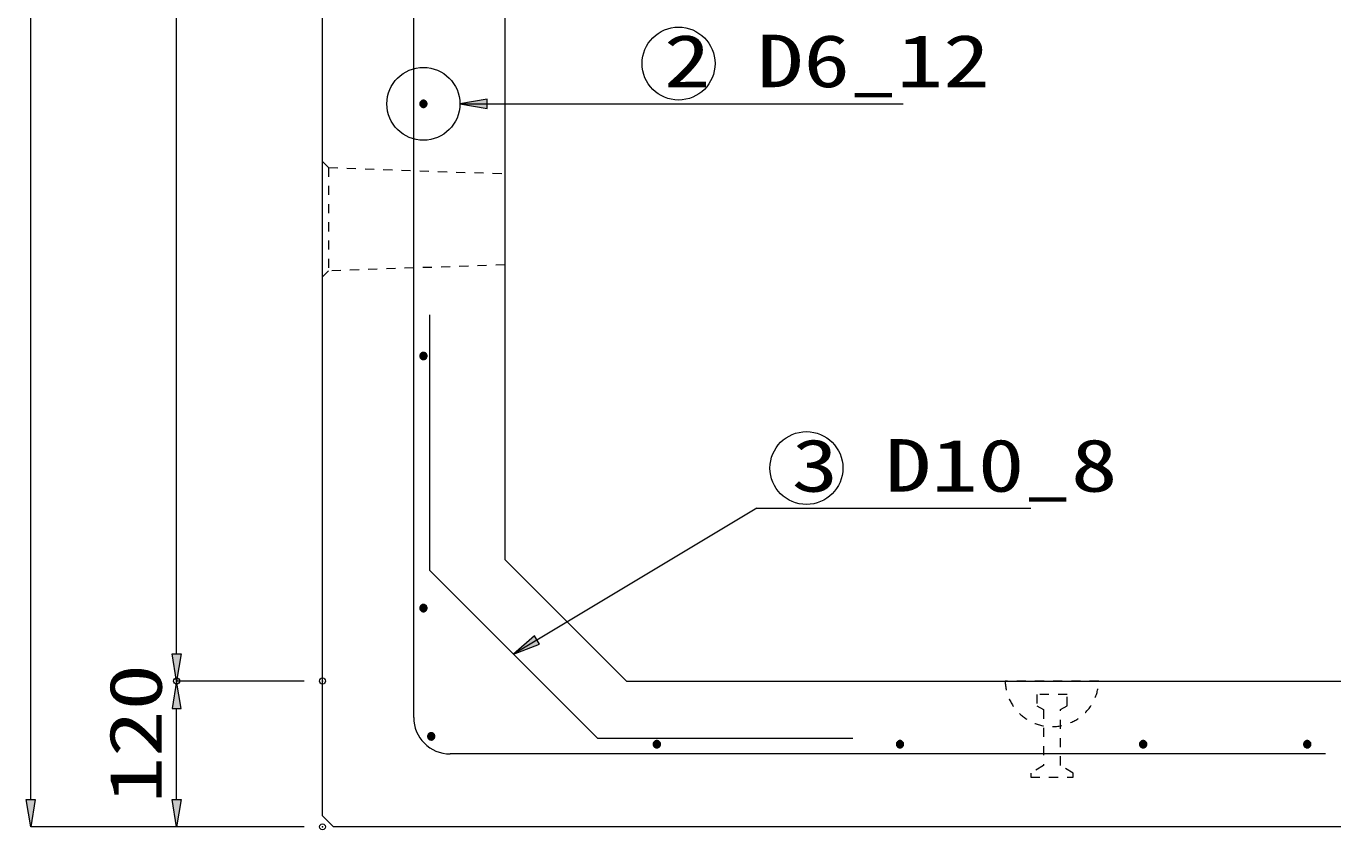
# Model space of a CAD drawing. Units: millimetres, scale not verified. Extents: x 0 to 6300, y 0 to 4455.
# Drawn here: x 4679 to 5754, y 812 to 1473 of the extents above; entities that cross this region are included whole.
import ezdxf
from ezdxf.enums import TextEntityAlignment as Align

# ---------------------------------------------------------------- set-up
doc = ezdxf.new("R2010")
doc.units = ezdxf.units.MM
doc.header["$LTSCALE"] = 10
doc.header["$PDMODE"] = 32
doc.header["$PDSIZE"] = 5
doc.linetypes.add('USER1', pattern=[1.5, 0.75, -0.75])
for name, color, linetype, lineweight in [('0_11', 7, 'USER1', 13), ('Defpoints_3', 7, 'Continuous', 13), ('S-1', 2, 'USER1', 13), ('S-2', 3, 'Continuous', 13), ('S-Dim', 1, 'Continuous', 13)]:
    doc.layers.add(name, color=color, linetype=linetype, lineweight=lineweight)
doc.styles.add('ＭＳ ゴシック', font='')
doc.styles.get('ＭＳ ゴシック').set_extended_font_data('MS Gothic')

# ---------------------------------------------------------------- blocks, each defined once
blk = doc.blocks.new('A$Cb643a5cb')
at = {"color": 2, "linetype": 'USER1', "lineweight": 13}
blk.add_line((77, 79), (0, 79), dxfattribs=at)
at = {"color": 4, "linetype": 'USER1', "lineweight": 13}
for p, q in [((51, 68), (26, 68)), ((26, 68), (26, 58.5)), ((51, 58.5), (51, 68)), ((26, 58.5), (31.5, 55.5)), ((31.5, 55.5), (31.5, 9.6)), ((45.5, 55.5), (51, 58.5)), ((45.5, 9.6), (45.5, 55.5)), ((31.5, 9.6), (21, 3.2)), ((21, 3.2), (21, 0)), ((21, 0), (56, 0)), ((56, 3.2), (45.5, 9.6)), ((56, 0), (56, 3.2))]:
    blk.add_line(p, q, dxfattribs=at)
at = {"color": 2, "linetype": 'USER1', "lineweight": 13}
blk.add_arc((38.5, 80), 38.5, 181.5077, 358.4923, dxfattribs=at)

msp = doc.modelspace()

# ---------------------------------------------------------------- hatches: boundary and pattern name
at = {"layer": 'S-2'}
for points in [[(5008.5, 1409.14), (5008.48, 1409.51), (5008.41, 1409.88), (5008.29, 1410.24), (5008.13, 1410.58), (5007.93, 1410.9), (5007.69, 1411.19), (5007.41, 1411.45), (5007.11, 1411.67), (5006.78, 1411.85), (5006.43, 1411.99), (5006.06, 1412.08), (5005.69, 1412.13), (5005.31, 1412.13), (5004.94, 1412.08), (5004.57, 1411.99), (5004.22, 1411.85), (5003.89, 1411.67), (5003.59, 1411.45), (5003.31, 1411.19), (5003.07, 1410.9), (5002.87, 1410.58), (5002.71, 1410.24), (5002.59, 1409.88), (5002.52, 1409.51), (5002.5, 1409.14), (5005.5, 1409.14)], [(5002.5, 1409.14), (5002.52, 1408.76), (5002.59, 1408.39), (5002.71, 1408.03), (5002.87, 1407.69), (5003.07, 1407.37), (5003.31, 1407.08), (5003.59, 1406.83), (5003.89, 1406.6), (5004.22, 1406.42), (5004.57, 1406.28), (5004.94, 1406.19), (5005.31, 1406.14), (5005.69, 1406.14), (5006.06, 1406.19), (5006.43, 1406.28), (5006.78, 1406.42), (5007.11, 1406.6), (5007.41, 1406.83), (5007.69, 1407.08), (5007.93, 1407.37), (5008.13, 1407.69), (5008.29, 1408.03), (5008.41, 1408.39), (5008.48, 1408.76), (5008.5, 1409.14), (5005.5, 1409.14)], [(5008.5, 1201.64), (5008.48, 1202.01), (5008.41, 1202.38), (5008.29, 1202.74), (5008.13, 1203.08), (5007.93, 1203.4), (5007.69, 1203.69), (5007.41, 1203.95), (5007.11, 1204.17), (5006.78, 1204.35), (5006.43, 1204.49), (5006.06, 1204.58), (5005.69, 1204.63), (5005.31, 1204.63), (5004.94, 1204.58), (5004.57, 1204.49), (5004.22, 1204.35), (5003.89, 1204.17), (5003.59, 1203.95), (5003.31, 1203.69), (5003.07, 1203.4), (5002.87, 1203.08), (5002.71, 1202.74), (5002.59, 1202.38), (5002.52, 1202.01), (5002.5, 1201.64), (5005.5, 1201.64)], [(5002.5, 1201.64), (5002.52, 1201.26), (5002.59, 1200.89), (5002.71, 1200.53), (5002.87, 1200.19), (5003.07, 1199.87), (5003.31, 1199.58), (5003.59, 1199.33), (5003.89, 1199.1), (5004.22, 1198.92), (5004.57, 1198.78), (5004.94, 1198.69), (5005.31, 1198.64), (5005.69, 1198.64), (5006.06, 1198.69), (5006.43, 1198.78), (5006.78, 1198.92), (5007.11, 1199.1), (5007.41, 1199.33), (5007.69, 1199.58), (5007.93, 1199.87), (5008.13, 1200.19), (5008.29, 1200.53), (5008.41, 1200.89), (5008.48, 1201.26), (5008.5, 1201.64), (5005.5, 1201.64)], [(5008.5, 994.14), (5008.48, 994.51), (5008.41, 994.88), (5008.29, 995.24), (5008.13, 995.58), (5007.93, 995.9), (5007.69, 996.19), (5007.41, 996.45), (5007.11, 996.67), (5006.78, 996.85), (5006.43, 996.99), (5006.06, 997.08), (5005.69, 997.13), (5005.31, 997.13), (5004.94, 997.08), (5004.57, 996.99), (5004.22, 996.85), (5003.89, 996.67), (5003.59, 996.45), (5003.31, 996.19), (5003.07, 995.9), (5002.87, 995.58), (5002.71, 995.24), (5002.59, 994.88), (5002.52, 994.51), (5002.5, 994.14), (5005.5, 994.14)], [(5002.5, 994.14), (5002.52, 993.76), (5002.59, 993.39), (5002.71, 993.03), (5002.87, 992.69), (5003.07, 992.37), (5003.31, 992.08), (5003.59, 991.83), (5003.89, 991.6), (5004.22, 991.42), (5004.57, 991.28), (5004.94, 991.19), (5005.31, 991.14), (5005.69, 991.14), (5006.06, 991.19), (5006.43, 991.28), (5006.78, 991.42), (5007.11, 991.6), (5007.41, 991.83), (5007.69, 992.08), (5007.93, 992.37), (5008.13, 992.69), (5008.29, 993.03), (5008.41, 993.39), (5008.48, 993.76), (5008.5, 994.14), (5005.5, 994.14)], [(5014.94, 888.58), (5014.92, 888.96), (5014.85, 889.33), (5014.73, 889.68), (5014.57, 890.03), (5014.37, 890.34), (5014.13, 890.63), (5013.86, 890.89), (5013.55, 891.11), (5013.22, 891.3), (5012.87, 891.43), (5012.51, 891.53), (5012.13, 891.57), (5011.76, 891.57), (5011.38, 891.53), (5011.02, 891.43), (5010.67, 891.3), (5010.34, 891.11), (5010.03, 890.89), (5009.76, 890.63), (5009.52, 890.34), (5009.31, 890.03), (5009.15, 889.68), (5009.04, 889.33), (5008.97, 888.96), (5008.94, 888.58), (5011.94, 888.58)], [(5008.94, 888.58), (5008.97, 888.2), (5009.04, 887.83), (5009.15, 887.48), (5009.31, 887.14), (5009.52, 886.82), (5009.76, 886.53), (5010.03, 886.27), (5010.34, 886.05), (5010.67, 885.87), (5011.02, 885.73), (5011.38, 885.63), (5011.76, 885.59), (5012.13, 885.59), (5012.51, 885.63), (5012.87, 885.73), (5013.22, 885.87), (5013.55, 886.05), (5013.86, 886.27), (5014.13, 886.53), (5014.37, 886.82), (5014.57, 887.14), (5014.73, 887.48), (5014.85, 887.83), (5014.92, 888.2), (5014.94, 888.58), (5011.94, 888.58)], [(5200.5, 882.14), (5200.48, 882.51), (5200.41, 882.88), (5200.29, 883.24), (5200.13, 883.58), (5199.93, 883.9), (5199.69, 884.19), (5199.41, 884.45), (5199.11, 884.67), (5198.78, 884.85), (5198.43, 884.99), (5198.06, 885.08), (5197.69, 885.13), (5197.31, 885.13), (5196.94, 885.08), (5196.57, 884.99), (5196.22, 884.85), (5195.89, 884.67), (5195.59, 884.45), (5195.31, 884.19), (5195.07, 883.9), (5194.87, 883.58), (5194.71, 883.24), (5194.59, 882.88), (5194.52, 882.51), (5194.5, 882.14), (5197.5, 882.14)], [(5194.5, 882.14), (5194.52, 881.76), (5194.59, 881.39), (5194.71, 881.03), (5194.87, 880.69), (5195.07, 880.37), (5195.31, 880.08), (5195.59, 879.83), (5195.89, 879.6), (5196.22, 879.42), (5196.57, 879.28), (5196.94, 879.19), (5197.31, 879.14), (5197.69, 879.14), (5198.06, 879.19), (5198.43, 879.28), (5198.78, 879.42), (5199.11, 879.6), (5199.41, 879.83), (5199.69, 880.08), (5199.93, 880.37), (5200.13, 880.69), (5200.29, 881.03), (5200.41, 881.39), (5200.48, 881.76), (5200.5, 882.14), (5197.5, 882.14)], [(5400.5, 882.14), (5400.48, 882.51), (5400.41, 882.88), (5400.29, 883.24), (5400.13, 883.58), (5399.93, 883.9), (5399.69, 884.19), (5399.41, 884.45), (5399.11, 884.67), (5398.78, 884.85), (5398.43, 884.99), (5398.06, 885.08), (5397.69, 885.13), (5397.31, 885.13), (5396.94, 885.08), (5396.57, 884.99), (5396.22, 884.85), (5395.89, 884.67), (5395.59, 884.45), (5395.31, 884.19), (5395.07, 883.9), (5394.87, 883.58), (5394.71, 883.24), (5394.59, 882.88), (5394.52, 882.51), (5394.5, 882.14), (5397.5, 882.14)], [(5394.5, 882.14), (5394.52, 881.76), (5394.59, 881.39), (5394.71, 881.03), (5394.87, 880.69), (5395.07, 880.37), (5395.31, 880.08), (5395.59, 879.83), (5395.89, 879.6), (5396.22, 879.42), (5396.57, 879.28), (5396.94, 879.19), (5397.31, 879.14), (5397.69, 879.14), (5398.06, 879.19), (5398.43, 879.28), (5398.78, 879.42), (5399.11, 879.6), (5399.41, 879.83), (5399.69, 880.08), (5399.93, 880.37), (5400.13, 880.69), (5400.29, 881.03), (5400.41, 881.39), (5400.48, 881.76), (5400.5, 882.14), (5397.5, 882.14)], [(5600.5, 882.14), (5600.48, 882.51), (5600.41, 882.88), (5600.29, 883.24), (5600.13, 883.58), (5599.93, 883.9), (5599.69, 884.19), (5599.41, 884.45), (5599.11, 884.67), (5598.78, 884.85), (5598.43, 884.99), (5598.06, 885.08), (5597.69, 885.13), (5597.31, 885.13), (5596.94, 885.08), (5596.57, 884.99), (5596.22, 884.85), (5595.89, 884.67), (5595.59, 884.45), (5595.31, 884.19), (5595.07, 883.9), (5594.87, 883.58), (5594.71, 883.24), (5594.59, 882.88), (5594.52, 882.51), (5594.5, 882.14), (5597.5, 882.14)], [(5594.5, 882.14), (5594.52, 881.76), (5594.59, 881.39), (5594.71, 881.03), (5594.87, 880.69), (5595.07, 880.37), (5595.31, 880.08), (5595.59, 879.83), (5595.89, 879.6), (5596.22, 879.42), (5596.57, 879.28), (5596.94, 879.19), (5597.31, 879.14), (5597.69, 879.14), (5598.06, 879.19), (5598.43, 879.28), (5598.78, 879.42), (5599.11, 879.6), (5599.41, 879.83), (5599.69, 880.08), (5599.93, 880.37), (5600.13, 880.69), (5600.29, 881.03), (5600.41, 881.39), (5600.48, 881.76), (5600.5, 882.14), (5597.5, 882.14)], [(5735.5, 882.14), (5735.48, 882.51), (5735.41, 882.88), (5735.29, 883.24), (5735.13, 883.58), (5734.93, 883.9), (5734.69, 884.19), (5734.41, 884.45), (5734.11, 884.67), (5733.78, 884.85), (5733.43, 884.99), (5733.06, 885.08), (5732.69, 885.13), (5732.31, 885.13), (5731.94, 885.08), (5731.57, 884.99), (5731.22, 884.85), (5730.89, 884.67), (5730.59, 884.45), (5730.31, 884.19), (5730.07, 883.9), (5729.87, 883.58), (5729.71, 883.24), (5729.59, 882.88), (5729.52, 882.51), (5729.5, 882.14), (5732.5, 882.14)], [(5729.5, 882.14), (5729.52, 881.76), (5729.59, 881.39), (5729.71, 881.03), (5729.87, 880.69), (5730.07, 880.37), (5730.31, 880.08), (5730.59, 879.83), (5730.89, 879.6), (5731.22, 879.42), (5731.57, 879.28), (5731.94, 879.19), (5732.31, 879.14), (5732.69, 879.14), (5733.06, 879.19), (5733.43, 879.28), (5733.78, 879.42), (5734.11, 879.6), (5734.41, 879.83), (5734.69, 880.08), (5734.93, 880.37), (5735.13, 880.69), (5735.29, 881.03), (5735.41, 881.39), (5735.48, 881.76), (5735.5, 882.14), (5732.5, 882.14)]]:
    msp.add_hatch(color=256, dxfattribs=at).paths.add_polyline_path(points)
at = {"layer": 'S-Dim'}
for points in [[(5058, 1405.39), (5058, 1412.89), (5035.5, 1409.14)], [(5079.64, 956.28), (5100.95, 964.51), (5096.93, 971.21)], [(4798.75, 956.64), (4806.25, 956.64), (4802.5, 934.14)], [(4798.75, 911.64), (4806.25, 911.64), (4802.5, 934.14)], [(4678.75, 836.64), (4686.25, 836.64), (4682.5, 814.14)], [(4798.75, 836.64), (4806.25, 836.64), (4802.5, 814.14)]]:
    msp.add_hatch(color=256, dxfattribs=at).paths.add_polyline_path(points)

# ---------------------------------------------------------------- linework, layer by layer
at = {"layer": '0_11'}
for p, q in [((4922.5, 1361.64), (4927.5, 1356.64)), ((4927.5, 1356.64), (5072.5, 1351.64)), ((4927.5, 1356.64), (4927.5, 1271.64)), ((4927.5, 1271.64), (4922.5, 1266.64)), ((5072.5, 1276.64), (4927.5, 1271.64))]:
    msp.add_line(p, q, dxfattribs=at)
at = {"layer": 'Defpoints_3'}
for p in [(4802.5, 934.14), (4922.5, 934.14), (4922.5, 934.14), (4922.5, 814.14), (4922.5, 814.14), (4922.5, 814.14)]:
    msp.add_point(p, dxfattribs=at)
at = {"layer": 'S-1', "linetype": 'Continuous'}
for p, q in [((4922.5, 823.14), (4922.5, 2109.14)), ((5072.5, 2109.14), (5072.5, 1034.14)), ((5072.5, 1034.14), (5172.5, 934.14)), ((5172.5, 934.14), (5772.5, 934.14)), ((4931.5, 814.14), (4922.5, 823.14)), ((5772.5, 814.14), (4931.5, 814.14))]:
    msp.add_line(p, q, dxfattribs=at)
at = {"layer": 'S-2'}
for p, q in [((4997.5, 904.14), (4997.5, 2089.14)), ((5010.5, 1235.43), (5010.5, 1025.43)), ((5010.5, 1025.43), (5148.79, 887.14)), ((5148.79, 887.14), (5358.79, 887.14)), ((5747.5, 874.14), (5027.5, 874.14))]:
    msp.add_line(p, q, dxfattribs=at)
for points in [[(5008.5, 1409.14), (5008.48, 1409.51), (5008.41, 1409.88), (5008.29, 1410.24), (5008.13, 1410.58), (5007.93, 1410.9), (5007.69, 1411.19), (5007.41, 1411.45), (5007.11, 1411.67), (5006.78, 1411.85), (5006.43, 1411.99), (5006.06, 1412.08), (5005.69, 1412.13), (5005.31, 1412.13), (5004.94, 1412.08), (5004.57, 1411.99), (5004.22, 1411.85), (5003.89, 1411.67), (5003.59, 1411.45), (5003.31, 1411.19), (5003.07, 1410.9), (5002.87, 1410.58), (5002.71, 1410.24), (5002.59, 1409.88), (5002.52, 1409.51), (5002.5, 1409.14), (5005.5, 1409.14)], [(5002.5, 1409.14), (5002.52, 1408.76), (5002.59, 1408.39), (5002.71, 1408.03), (5002.87, 1407.69), (5003.07, 1407.37), (5003.31, 1407.08), (5003.59, 1406.83), (5003.89, 1406.6), (5004.22, 1406.42), (5004.57, 1406.28), (5004.94, 1406.19), (5005.31, 1406.14), (5005.69, 1406.14), (5006.06, 1406.19), (5006.43, 1406.28), (5006.78, 1406.42), (5007.11, 1406.6), (5007.41, 1406.83), (5007.69, 1407.08), (5007.93, 1407.37), (5008.13, 1407.69), (5008.29, 1408.03), (5008.41, 1408.39), (5008.48, 1408.76), (5008.5, 1409.14), (5005.5, 1409.14)], [(5008.5, 1201.64), (5008.48, 1202.01), (5008.41, 1202.38), (5008.29, 1202.74), (5008.13, 1203.08), (5007.93, 1203.4), (5007.69, 1203.69), (5007.41, 1203.95), (5007.11, 1204.17), (5006.78, 1204.35), (5006.43, 1204.49), (5006.06, 1204.58), (5005.69, 1204.63), (5005.31, 1204.63), (5004.94, 1204.58), (5004.57, 1204.49), (5004.22, 1204.35), (5003.89, 1204.17), (5003.59, 1203.95), (5003.31, 1203.69), (5003.07, 1203.4), (5002.87, 1203.08), (5002.71, 1202.74), (5002.59, 1202.38), (5002.52, 1202.01), (5002.5, 1201.64), (5005.5, 1201.64)], [(5002.5, 1201.64), (5002.52, 1201.26), (5002.59, 1200.89), (5002.71, 1200.53), (5002.87, 1200.19), (5003.07, 1199.87), (5003.31, 1199.58), (5003.59, 1199.33), (5003.89, 1199.1), (5004.22, 1198.92), (5004.57, 1198.78), (5004.94, 1198.69), (5005.31, 1198.64), (5005.69, 1198.64), (5006.06, 1198.69), (5006.43, 1198.78), (5006.78, 1198.92), (5007.11, 1199.1), (5007.41, 1199.33), (5007.69, 1199.58), (5007.93, 1199.87), (5008.13, 1200.19), (5008.29, 1200.53), (5008.41, 1200.89), (5008.48, 1201.26), (5008.5, 1201.64), (5005.5, 1201.64)], [(5008.5, 994.14), (5008.48, 994.51), (5008.41, 994.88), (5008.29, 995.24), (5008.13, 995.58), (5007.93, 995.9), (5007.69, 996.19), (5007.41, 996.45), (5007.11, 996.67), (5006.78, 996.85), (5006.43, 996.99), (5006.06, 997.08), (5005.69, 997.13), (5005.31, 997.13), (5004.94, 997.08), (5004.57, 996.99), (5004.22, 996.85), (5003.89, 996.67), (5003.59, 996.45), (5003.31, 996.19), (5003.07, 995.9), (5002.87, 995.58), (5002.71, 995.24), (5002.59, 994.88), (5002.52, 994.51), (5002.5, 994.14), (5005.5, 994.14)], [(5002.5, 994.14), (5002.52, 993.76), (5002.59, 993.39), (5002.71, 993.03), (5002.87, 992.69), (5003.07, 992.37), (5003.31, 992.08), (5003.59, 991.83), (5003.89, 991.6), (5004.22, 991.42), (5004.57, 991.28), (5004.94, 991.19), (5005.31, 991.14), (5005.69, 991.14), (5006.06, 991.19), (5006.43, 991.28), (5006.78, 991.42), (5007.11, 991.6), (5007.41, 991.83), (5007.69, 992.08), (5007.93, 992.37), (5008.13, 992.69), (5008.29, 993.03), (5008.41, 993.39), (5008.48, 993.76), (5008.5, 994.14), (5005.5, 994.14)], [(5014.94, 888.58), (5014.92, 888.96), (5014.85, 889.33), (5014.73, 889.68), (5014.57, 890.03), (5014.37, 890.34), (5014.13, 890.63), (5013.86, 890.89), (5013.55, 891.11), (5013.22, 891.3), (5012.87, 891.43), (5012.51, 891.53), (5012.13, 891.57), (5011.76, 891.57), (5011.38, 891.53), (5011.02, 891.43), (5010.67, 891.3), (5010.34, 891.11), (5010.03, 890.89), (5009.76, 890.63), (5009.52, 890.34), (5009.31, 890.03), (5009.15, 889.68), (5009.04, 889.33), (5008.97, 888.96), (5008.94, 888.58), (5011.94, 888.58)], [(5008.94, 888.58), (5008.97, 888.2), (5009.04, 887.83), (5009.15, 887.48), (5009.31, 887.14), (5009.52, 886.82), (5009.76, 886.53), (5010.03, 886.27), (5010.34, 886.05), (5010.67, 885.87), (5011.02, 885.73), (5011.38, 885.63), (5011.76, 885.59), (5012.13, 885.59), (5012.51, 885.63), (5012.87, 885.73), (5013.22, 885.87), (5013.55, 886.05), (5013.86, 886.27), (5014.13, 886.53), (5014.37, 886.82), (5014.57, 887.14), (5014.73, 887.48), (5014.85, 887.83), (5014.92, 888.2), (5014.94, 888.58), (5011.94, 888.58)], [(5200.5, 882.14), (5200.48, 882.51), (5200.41, 882.88), (5200.29, 883.24), (5200.13, 883.58), (5199.93, 883.9), (5199.69, 884.19), (5199.41, 884.45), (5199.11, 884.67), (5198.78, 884.85), (5198.43, 884.99), (5198.06, 885.08), (5197.69, 885.13), (5197.31, 885.13), (5196.94, 885.08), (5196.57, 884.99), (5196.22, 884.85), (5195.89, 884.67), (5195.59, 884.45), (5195.31, 884.19), (5195.07, 883.9), (5194.87, 883.58), (5194.71, 883.24), (5194.59, 882.88), (5194.52, 882.51), (5194.5, 882.14), (5197.5, 882.14)], [(5194.5, 882.14), (5194.52, 881.76), (5194.59, 881.39), (5194.71, 881.03), (5194.87, 880.69), (5195.07, 880.37), (5195.31, 880.08), (5195.59, 879.83), (5195.89, 879.6), (5196.22, 879.42), (5196.57, 879.28), (5196.94, 879.19), (5197.31, 879.14), (5197.69, 879.14), (5198.06, 879.19), (5198.43, 879.28), (5198.78, 879.42), (5199.11, 879.6), (5199.41, 879.83), (5199.69, 880.08), (5199.93, 880.37), (5200.13, 880.69), (5200.29, 881.03), (5200.41, 881.39), (5200.48, 881.76), (5200.5, 882.14), (5197.5, 882.14)], [(5400.5, 882.14), (5400.48, 882.51), (5400.41, 882.88), (5400.29, 883.24), (5400.13, 883.58), (5399.93, 883.9), (5399.69, 884.19), (5399.41, 884.45), (5399.11, 884.67), (5398.78, 884.85), (5398.43, 884.99), (5398.06, 885.08), (5397.69, 885.13), (5397.31, 885.13), (5396.94, 885.08), (5396.57, 884.99), (5396.22, 884.85), (5395.89, 884.67), (5395.59, 884.45), (5395.31, 884.19), (5395.07, 883.9), (5394.87, 883.58), (5394.71, 883.24), (5394.59, 882.88), (5394.52, 882.51), (5394.5, 882.14), (5397.5, 882.14)], [(5394.5, 882.14), (5394.52, 881.76), (5394.59, 881.39), (5394.71, 881.03), (5394.87, 880.69), (5395.07, 880.37), (5395.31, 880.08), (5395.59, 879.83), (5395.89, 879.6), (5396.22, 879.42), (5396.57, 879.28), (5396.94, 879.19), (5397.31, 879.14), (5397.69, 879.14), (5398.06, 879.19), (5398.43, 879.28), (5398.78, 879.42), (5399.11, 879.6), (5399.41, 879.83), (5399.69, 880.08), (5399.93, 880.37), (5400.13, 880.69), (5400.29, 881.03), (5400.41, 881.39), (5400.48, 881.76), (5400.5, 882.14), (5397.5, 882.14)], [(5600.5, 882.14), (5600.48, 882.51), (5600.41, 882.88), (5600.29, 883.24), (5600.13, 883.58), (5599.93, 883.9), (5599.69, 884.19), (5599.41, 884.45), (5599.11, 884.67), (5598.78, 884.85), (5598.43, 884.99), (5598.06, 885.08), (5597.69, 885.13), (5597.31, 885.13), (5596.94, 885.08), (5596.57, 884.99), (5596.22, 884.85), (5595.89, 884.67), (5595.59, 884.45), (5595.31, 884.19), (5595.07, 883.9), (5594.87, 883.58), (5594.71, 883.24), (5594.59, 882.88), (5594.52, 882.51), (5594.5, 882.14), (5597.5, 882.14)], [(5594.5, 882.14), (5594.52, 881.76), (5594.59, 881.39), (5594.71, 881.03), (5594.87, 880.69), (5595.07, 880.37), (5595.31, 880.08), (5595.59, 879.83), (5595.89, 879.6), (5596.22, 879.42), (5596.57, 879.28), (5596.94, 879.19), (5597.31, 879.14), (5597.69, 879.14), (5598.06, 879.19), (5598.43, 879.28), (5598.78, 879.42), (5599.11, 879.6), (5599.41, 879.83), (5599.69, 880.08), (5599.93, 880.37), (5600.13, 880.69), (5600.29, 881.03), (5600.41, 881.39), (5600.48, 881.76), (5600.5, 882.14), (5597.5, 882.14)], [(5735.5, 882.14), (5735.48, 882.51), (5735.41, 882.88), (5735.29, 883.24), (5735.13, 883.58), (5734.93, 883.9), (5734.69, 884.19), (5734.41, 884.45), (5734.11, 884.67), (5733.78, 884.85), (5733.43, 884.99), (5733.06, 885.08), (5732.69, 885.13), (5732.31, 885.13), (5731.94, 885.08), (5731.57, 884.99), (5731.22, 884.85), (5730.89, 884.67), (5730.59, 884.45), (5730.31, 884.19), (5730.07, 883.9), (5729.87, 883.58), (5729.71, 883.24), (5729.59, 882.88), (5729.52, 882.51), (5729.5, 882.14), (5732.5, 882.14)], [(5729.5, 882.14), (5729.52, 881.76), (5729.59, 881.39), (5729.71, 881.03), (5729.87, 880.69), (5730.07, 880.37), (5730.31, 880.08), (5730.59, 879.83), (5730.89, 879.6), (5731.22, 879.42), (5731.57, 879.28), (5731.94, 879.19), (5732.31, 879.14), (5732.69, 879.14), (5733.06, 879.19), (5733.43, 879.28), (5733.78, 879.42), (5734.11, 879.6), (5734.41, 879.83), (5734.69, 880.08), (5734.93, 880.37), (5735.13, 880.69), (5735.29, 881.03), (5735.41, 881.39), (5735.48, 881.76), (5735.5, 882.14), (5732.5, 882.14)]]:
    msp.add_lwpolyline(points, close=True, dxfattribs=at)
msp.add_arc((5027.5, 904.14), 30, 180, 270, dxfattribs=at)
at = {"layer": 'S-Dim'}
for p, q in [((4682.5, 836.64), (4682.5, 2091.64)), ((4802.5, 956.64), (4802.5, 2091.64)), ((5035.5, 1409.14), (5174.5, 1409.14)), ((5174.5, 1409.14), (5184.5, 1409.14)), ((5184.5, 1409.14), (5195.75, 1409.14)), ((5195.75, 1409.14), (5400.05, 1409.14)), ((5279.64, 1076.28), (5080.93, 957.05)), ((5279.64, 1076.28), (5289.64, 1076.28)), ((5289.64, 1076.28), (5300.89, 1076.28)), ((5300.89, 1076.28), (5505.19, 1076.28)), ((4907.5, 934.14), (4802.5, 934.14)), ((4907.5, 934.14), (4802.5, 934.14)), ((4802.5, 836.64), (4802.5, 911.64)), ((4907.5, 814.14), (4682.5, 814.14)), ((4907.5, 814.14), (4802.5, 814.14))]:
    msp.add_line(p, q, dxfattribs=at)
for points in [[(5058, 1405.39), (5058, 1412.89), (5035.5, 1409.14)], [(5079.64, 956.28), (5100.95, 964.51), (5096.93, 971.21)], [(4798.75, 956.64), (4806.25, 956.64), (4802.5, 934.14)], [(4798.75, 911.64), (4806.25, 911.64), (4802.5, 934.14)], [(4678.75, 836.64), (4686.25, 836.64), (4682.5, 814.14)], [(4798.75, 836.64), (4806.25, 836.64), (4802.5, 814.14)]]:
    msp.add_lwpolyline(points, close=True, dxfattribs=at)
for centre in [(5215.38, 1442.26), (5005.5, 1409.14), (5320.53, 1109.4)]:
    msp.add_circle(centre, 30, dxfattribs=at)

# ---------------------------------------------------------------- block references
at = {"layer": '0_11'}
msp.add_blockref('A$Cb643a5cb', (5484, 855.14), dxfattribs=at)

# ---------------------------------------------------------------- texts
at = {"layer": 'S-Dim', "style": 'ＭＳ ゴシック', "width": 1.3}
for s, p in [('2 D6_12', (5203.25, 1409.81)), ('3 D10_8', (5308.39, 1076.95))]:
    msp.add_text(s, height=43.3, dxfattribs=at).set_placement(p, align=Align.BOTTOM_LEFT)
msp.add_text('120', height=43.3, rotation=90, dxfattribs=at).set_placement((4803.33, 833.34), align=Align.BOTTOM_LEFT)

doc.saveas('drawing.dxf')
